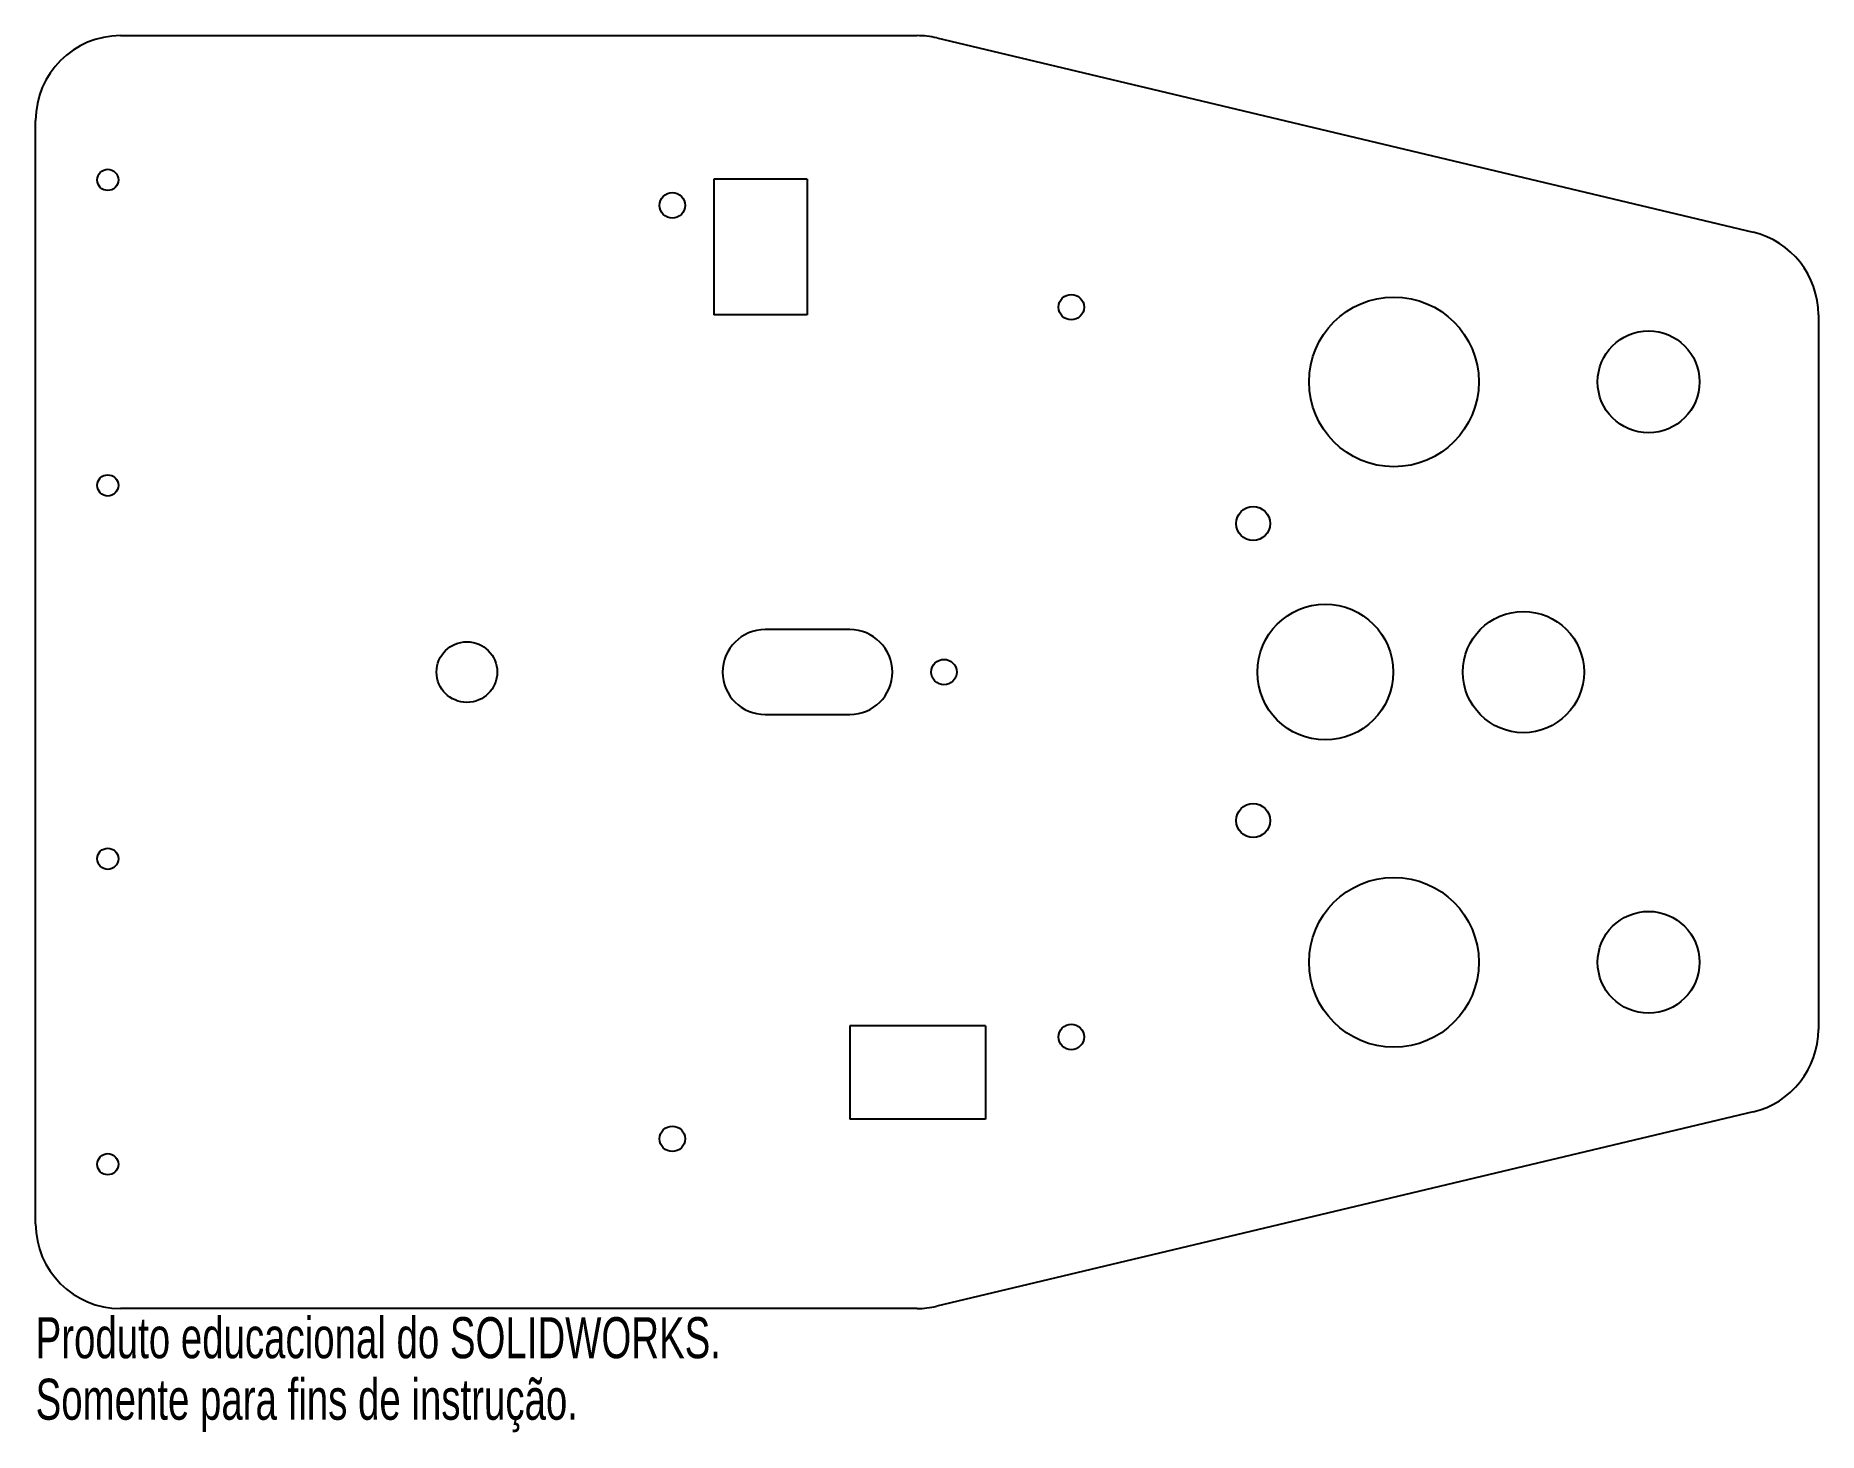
# Paper-space layout '_Inferior' of a CAD drawing. Header units: millimetres. Extents: x 0 to 210, y -90 to 75.
import ezdxf

# ---------------------------------------------------------------- set-up
doc = ezdxf.new("R2010")
doc.units = ezdxf.units.MM
doc.styles.add('SLDTEXTSTYLE0', font='TXT', dxfattribs={"width": 0.7})

psp = doc.layouts.new('_Inferior')

# ---------------------------------------------------------------- linework, layer by layer
at = {"color": 7, "linetype": 'Continuous', "lineweight": 25}
for p, q in [((10, 75), (103.83, 75)), ((106.14, 74.73), (202.32, 51.83)), ((0, -65), (0, 65)), ((79.9, 58.1), (79.9, 42.1)), ((90.9, 58.1), (79.9, 58.1)), ((90.9, 58.1), (90.9, 42.1)), ((90.9, 42.1), (79.9, 42.1)), ((210, 42.1), (210, -42.1)), ((95.92, 5), (85.92, 5)), ((85.92, -5), (95.92, -5)), ((95.9, -41.7), (95.9, -52.7)), ((111.9, -41.7), (95.9, -41.7)), ((111.9, -41.7), (111.9, -52.7)), ((202.32, -51.83), (106.14, -74.73)), ((111.9, -52.7), (95.9, -52.7)), ((103.83, -75), (10, -75))]:
    psp.add_line(p, q, dxfattribs=at)
for centre, radius in [((8.5, 58), 1.25), ((75, 55), 1.5), ((122, 43), 1.5), ((160, 34.2), 10), ((190, 34.2), 6), ((8.5, 22), 1.25), ((143.42, 17.5), 2), ((151.92, 0), 8), ((175.26, 0), 7.14), ((50.8, 0), 3.57), ((107, 0), 1.5), ((143.42, -17.5), 2), ((8.5, -22), 1.25), ((160, -34.2), 10), ((190, -34.2), 6), ((122, -43), 1.5), ((75, -55), 1.5), ((8.5, -58), 1.25)]:
    psp.add_circle(centre, radius, dxfattribs=at)
for centre, radius, start, end in [((10, 65), 10, 90, 180), ((103.83, 65), 10, 76.6075, 90), ((200, 42.1), 10, 0, 76.6075), ((85.92, 0), 5, 90, 270), ((95.92, 0), 5, 270, 90), ((200, -42.1), 10, 283.3925, 0), ((10, -65), 10, 180, 270), ((103.83, -65), 10, 270, 283.3925)]:
    psp.add_arc(centre, radius, start, end, dxfattribs=at)

# ---------------------------------------------------------------- texts
at = {"color": 7, "linetype": 'Continuous', "char_height": 4.8336, "attachment_point": 1, "style": 'SLDTEXTSTYLE0'}
for s, insert in [('Produto educacional do SOLIDWORKS.', (0, -76.02)), ('Somente para fins de instrução.', (0, -83.27))]:
    psp.add_mtext(s, dxfattribs=dict(at, insert=insert))

doc.saveas('drawing.dxf')
